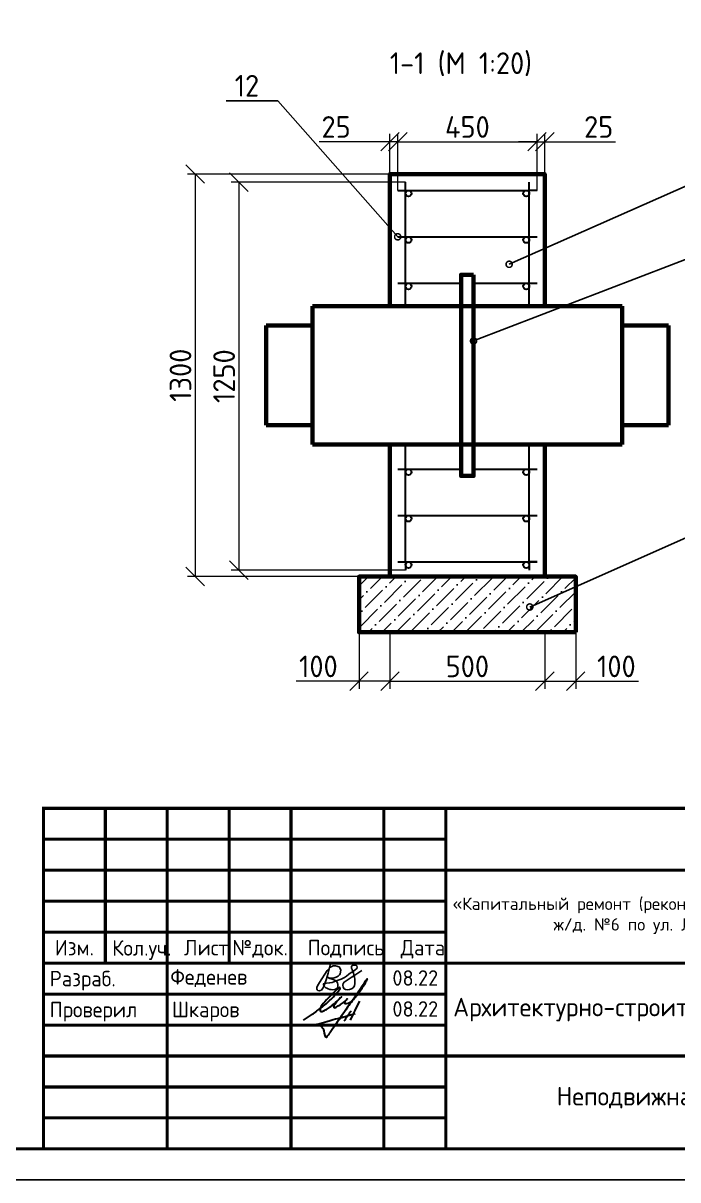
# Model space of a CAD drawing. Header units: millimetres. Extents: x 1601 to 14530, y 1157 to 3820.
# Drawn here: x 8561.9 to 8667.6, y 2825.6 to 3012.4 of the extents above; entities that cross this region are included whole.
import ezdxf
from ezdxf import colors
from ezdxf.entities.mleader import LeaderData, LeaderLine
from ezdxf.enums import TextEntityAlignment as Align
from ezdxf.math import Vec2, Vec3

# ---------------------------------------------------------------- set-up
doc = ezdxf.new("R2010")
doc.units = ezdxf.units.MM
doc.layers.add('Основной', color=1, linetype='Continuous', lineweight=60)
doc.layers.add('Размеры на чертеже', color=250, linetype='Continuous', lineweight=25)
doc.layers.add('рамка', color=7, linetype='Continuous')
doc.styles.add('-ISOCPEUR-', font='isocpeur.TTF')
doc.styles.add('GOST', font='GOST Common.ttf')
doc.dimstyles.new('М 1 к 20', dxfattribs={"dimtxt": 3.5, "dimasz": 3, "dimexe": 1.25, "dimexo": 0, "dimtad": 1, "dimdec": 0, "dimlfac": 20, "dimzin": 0, "dimdsep": 46, "dimtxsty": 'GOST', "dimblk": 'OBLIQUE', "dimcen": 5, "dimadec": 8, "dimazin": 0, "dimtfac": 1, "dimtdec": 0, "dimtmove": 0, "dimatfit": 3, "dimldrblk": 'NONE', "dimfxl": 1.25, "dimtolj": 1, "dimtzin": 0, "dimlwd": 20, "dimlwe": 20, "dimarcsym": 1})

# ---------------------------------------------------------------- blocks, each defined once
blk = doc.blocks.new('*U427')
blk.add_lwpolyline([(0, 0), (420, 0), (420, -297), (0, -297)], close=True)
at = {"const_width": 0.5}
blk.add_lwpolyline([(20, -5), (415, -5), (415, -292), (20, -292)], close=True, dxfattribs=at)
for points in [[(230, -292), (230, -237), (415, -237)], [(240, -237), (240, -262)], [(250, -237), (250, -292)], [(260, -237), (260, -262)], [(270, -237), (270, -292)], [(285, -237), (285, -292)], [(295, -237), (295, -292)], [(230, -242), (295, -242)], [(230, -247), (295, -247)], [(295, -247), (415, -247)], [(230, -252), (295, -252)], [(230, -257), (295, -257)], [(230, -262), (415, -262)], [(230, -267), (295, -267)], [(230, -272), (295, -272)], [(230, -277), (295, -277)], [(295, -277), (415, -277)], [(230, -282), (295, -282)], [(230, -287), (295, -287)]]:
    blk.add_lwpolyline(points, dxfattribs=at)
at = {"style": 'GOST'}
for s, p in [('Изм.', (235, -259.5)), ('Кол.уч.', (245.89, -259.55)), ('Лист', (256.3, -259.5)), ('№док.', (265, -259.5)), ('Подпись', (278.88, -259.5)), ('Дата', (291.31, -259.5))]:
    blk.add_text(s, height=2.5, dxfattribs=at).set_placement(p, align=Align.MIDDLE_CENTER)
for s, p in [('Разраб.', (231, -264.5)), ('Проверил', (231, -269.5))]:
    blk.add_text(s, height=2.5, dxfattribs=at).set_placement(p, align=Align.MIDDLE_LEFT)
at = {"attachment_point": 5}
for s, insert, char_height, width, style in [('\\pi2.57236;{\\C7;«Капитальный ремонт (реконструкция) тепловых сетей от ТК-8013 по ул. Куйбышева,д.7 до ж/д. №6 по ул. Луговая в ГО г. Рыбинск Ярославской области».}', (353.29, -254.35), 2, 124.3112, '-ISOCPEUR-'), ('Архитектурно-строительные решения', (330, -269.5), 3, 70, 'GOST')]:
    blk.add_mtext(s, dxfattribs=dict(at, insert=insert, char_height=char_height, width=width, style=style))
at = {"style": 'GOST'}
blk.add_attdef('РАЗРАБОТАЛ', text='', height=2.5, dxfattribs=at).set_placement((250.5, -264.22), align=Align.MIDDLE_LEFT)
blk.add_attdef('ПРОВЕРИЛ', (250.75, -270.73), '', height=2.5, dxfattribs=at)
at = {"style": 'GOST', "flags": 8}
for tag, p in [('ЛИСТ', (387.6, -271.87)), ('ЛИСТОВ', (405.3, -271.86)), ('ФОРМАТ', (380.97, -294.75))]:
    blk.add_attdef(tag, text='', height=3, dxfattribs=at).set_placement(p, align=Align.MIDDLE_CENTER)
blk.add_attdef('ИМЯ_ЧЕРТЕЖА_001', (321.53, -284.99), '', height=3, dxfattribs=at)
blk = doc.blocks.new('_Oblique')
at = {"color": 0, "linetype": 'ByBlock', "lineweight": -2}
blk.add_line((-0.5, -0.5), (0.5, 0.5), dxfattribs=at)
blk = doc.blocks.new('*D105')
at = {"color": 0, "lineweight": 20, "transparency": 16777216}
for p, q in [((8622.38, 2985.38), (8622.38, 2994.49)), ((8644.88, 2985.38), (8644.88, 2994.49)), ((8622.38, 2993.24), (8644.88, 2993.24))]:
    blk.add_line(p, q, dxfattribs=at)
at = {"layer": 'Defpoints', "color": 0, "transparency": 16777216}
for p in [(8644.88, 2993.24), (8622.38, 2985.38), (8644.88, 2985.38)]:
    blk.add_point(p, dxfattribs=at)
at = {"color": 0, "lineweight": 20, "transparency": 16777216, "xscale": 3, "yscale": 3, "zscale": 3, "rotation": 180}
blk.add_blockref('_Oblique', (8622.38, 2993.24), dxfattribs=at)
at = {"color": 0, "lineweight": 20, "transparency": 16777216, "xscale": 3, "yscale": 3, "zscale": 3}
blk.add_blockref('_Oblique', (8644.88, 2993.24), dxfattribs=at)
at = {"color": 0, "transparency": 16777216, "insert": (8633.63, 2995.62), "char_height": 3.5, "attachment_point": 5, "style": 'GOST'}
blk.add_mtext('\\A1;450', dxfattribs=at)
blk = doc.blocks.new('_None')
blk = doc.blocks.new('*D106')
at = {"color": 0, "lineweight": 20, "transparency": 16777216}
for p, q in [((8644.88, 2985.38), (8644.88, 2994.49)), ((8646.13, 2985.38), (8646.13, 2994.49)), ((8644.88, 2993.24), (8641.88, 2993.24)), ((8644.88, 2993.24), (8646.13, 2993.24)), ((8646.13, 2993.24), (8657.55, 2993.24))]:
    blk.add_line(p, q, dxfattribs=at)
at = {"layer": 'Defpoints', "color": 0, "transparency": 16777216}
for p in [(8646.13, 2993.24), (8644.88, 2985.38), (8646.13, 2985.38)]:
    blk.add_point(p, dxfattribs=at)
at = {"color": 0, "lineweight": 20, "transparency": 16777216, "xscale": 3, "yscale": 3, "zscale": 3}
blk.add_blockref('_Oblique', (8644.88, 2993.24), dxfattribs=at)
at = {"color": 0, "lineweight": 20, "transparency": 16777216, "xscale": 3, "yscale": 3, "zscale": 3, "rotation": 180}
blk.add_blockref('_Oblique', (8646.13, 2993.24), dxfattribs=at)
at = {"color": 0, "transparency": 16777216, "insert": (8654.84, 2995.62), "char_height": 3.5, "attachment_point": 5, "style": 'GOST'}
blk.add_mtext('\\A1;25', dxfattribs=at)
blk = doc.blocks.new('*D107')
at = {"color": 0, "lineweight": 20, "transparency": 16777216}
for p, q in [((8621.13, 2985.38), (8621.13, 2994.49)), ((8622.38, 2985.38), (8622.38, 2994.49)), ((8621.13, 2993.24), (8609.71, 2993.24)), ((8622.38, 2993.24), (8621.13, 2993.24)), ((8622.38, 2993.24), (8625.38, 2993.24))]:
    blk.add_line(p, q, dxfattribs=at)
at = {"layer": 'Defpoints', "color": 0, "transparency": 16777216}
for p in [(8621.13, 2993.24), (8621.13, 2985.38), (8622.38, 2985.38)]:
    blk.add_point(p, dxfattribs=at)
at = {"color": 0, "lineweight": 20, "transparency": 16777216, "xscale": 3, "yscale": 3, "zscale": 3}
blk.add_blockref('_Oblique', (8621.13, 2993.24), dxfattribs=at)
at = {"color": 0, "lineweight": 20, "transparency": 16777216, "xscale": 3, "yscale": 3, "zscale": 3, "rotation": 180}
blk.add_blockref('_Oblique', (8622.38, 2993.24), dxfattribs=at)
at = {"color": 0, "transparency": 16777216, "insert": (8612.42, 2995.62), "char_height": 3.5, "attachment_point": 5, "style": 'GOST'}
blk.add_mtext('\\A1;25', dxfattribs=at)
blk = doc.blocks.new('*D108')
at = {"color": 0, "lineweight": 20, "transparency": 16777216}
for p, q in [((8621.13, 2988.02), (8588.4, 2988.02)), ((8589.65, 2988.02), (8589.65, 2923.02)), ((8621.13, 2923.02), (8588.4, 2923.02))]:
    blk.add_line(p, q, dxfattribs=at)
at = {"layer": 'Defpoints', "color": 0, "transparency": 16777216}
for p in [(8621.13, 2988.02), (8589.65, 2923.02), (8621.13, 2923.02)]:
    blk.add_point(p, dxfattribs=at)
at = {"color": 0, "lineweight": 20, "transparency": 16777216, "xscale": 3, "yscale": 3, "zscale": 3}
for p, rotation in [((8589.65, 2988.02), 90), ((8589.65, 2923.02), 270)]:
    blk.add_blockref('_Oblique', p, dxfattribs=dict(at, rotation=rotation))
at = {"color": 0, "transparency": 16777216, "insert": (8587.28, 2955.52), "char_height": 3.5, "attachment_point": 5, "rotation": 90, "style": 'GOST'}
blk.add_mtext('\\A1;1300', dxfattribs=at)
blk = doc.blocks.new('*D109')
at = {"color": 0, "lineweight": 20, "transparency": 16777216}
for p, q in [((8623.63, 2986.7), (8595.46, 2986.7)), ((8596.71, 2986.7), (8596.71, 2924.06)), ((8623.63, 2924.06), (8595.46, 2924.06))]:
    blk.add_line(p, q, dxfattribs=at)
at = {"layer": 'Defpoints', "color": 0, "transparency": 16777216}
for p in [(8623.63, 2986.7), (8596.71, 2924.06), (8623.63, 2924.06)]:
    blk.add_point(p, dxfattribs=at)
at = {"color": 0, "lineweight": 20, "transparency": 16777216, "xscale": 3, "yscale": 3, "zscale": 3}
for p, rotation in [((8596.71, 2986.7), 90), ((8596.71, 2924.06), 270)]:
    blk.add_blockref('_Oblique', p, dxfattribs=dict(at, rotation=rotation))
at = {"color": 0, "transparency": 16777216, "insert": (8594.33, 2955.38), "char_height": 3.5, "attachment_point": 5, "rotation": 90, "style": 'GOST'}
blk.add_mtext('\\A1;1250', dxfattribs=at)
blk = doc.blocks.new('*D120')
at = {"color": 0, "lineweight": 20, "transparency": 16777216}
for p, q in [((8621.13, 2914.02), (8621.13, 2904.88)), ((8646.13, 2914.02), (8646.13, 2904.88)), ((8621.13, 2906.13), (8646.13, 2906.13))]:
    blk.add_line(p, q, dxfattribs=at)
at = {"layer": 'Defpoints', "color": 0, "transparency": 16777216}
for p in [(8621.13, 2914.02), (8646.13, 2914.02), (8646.13, 2906.13)]:
    blk.add_point(p, dxfattribs=at)
at = {"color": 0, "lineweight": 20, "transparency": 16777216, "xscale": 3, "yscale": 3, "zscale": 3, "rotation": 180}
blk.add_blockref('_Oblique', (8621.13, 2906.13), dxfattribs=at)
at = {"color": 0, "lineweight": 20, "transparency": 16777216, "xscale": 3, "yscale": 3, "zscale": 3}
blk.add_blockref('_Oblique', (8646.13, 2906.13), dxfattribs=at)
at = {"color": 0, "transparency": 16777216, "insert": (8633.63, 2908.51), "char_height": 3.5, "attachment_point": 5, "style": 'GOST'}
blk.add_mtext('\\A1;500', dxfattribs=at)
blk = doc.blocks.new('*D121')
at = {"color": 0, "lineweight": 20, "transparency": 16777216}
for p, q in [((8646.13, 2914.02), (8646.13, 2904.88)), ((8651.13, 2914.02), (8651.13, 2904.88)), ((8646.13, 2906.13), (8651.13, 2906.13)), ((8651.13, 2906.13), (8661.27, 2906.13))]:
    blk.add_line(p, q, dxfattribs=at)
at = {"layer": 'Defpoints', "color": 0, "transparency": 16777216}
for p in [(8646.13, 2914.02), (8651.13, 2914.02), (8651.13, 2906.13)]:
    blk.add_point(p, dxfattribs=at)
at = {"color": 0, "lineweight": 20, "transparency": 16777216, "xscale": 3, "yscale": 3, "zscale": 3, "rotation": 180}
blk.add_blockref('_Oblique', (8646.13, 2906.13), dxfattribs=at)
at = {"color": 0, "lineweight": 20, "transparency": 16777216, "xscale": 3, "yscale": 3, "zscale": 3}
blk.add_blockref('_Oblique', (8651.13, 2906.13), dxfattribs=at)
at = {"color": 0, "transparency": 16777216, "insert": (8657.7, 2908.51), "char_height": 3.5, "attachment_point": 5, "style": 'GOST'}
blk.add_mtext('\\A1;100', dxfattribs=at)
blk = doc.blocks.new('*D122')
at = {"color": 0, "lineweight": 20, "transparency": 16777216}
for p, q in [((8616.13, 2914.02), (8616.13, 2904.88)), ((8621.13, 2914.02), (8621.13, 2904.88)), ((8616.13, 2906.13), (8605.98, 2906.13)), ((8621.13, 2906.13), (8616.13, 2906.13))]:
    blk.add_line(p, q, dxfattribs=at)
at = {"layer": 'Defpoints', "color": 0, "transparency": 16777216}
for p in [(8616.13, 2914.02), (8621.13, 2914.02), (8616.13, 2906.13)]:
    blk.add_point(p, dxfattribs=at)
at = {"color": 0, "lineweight": 20, "transparency": 16777216, "xscale": 3, "yscale": 3, "zscale": 3, "rotation": 180}
blk.add_blockref('_Oblique', (8616.13, 2906.13), dxfattribs=at)
at = {"color": 0, "lineweight": 20, "transparency": 16777216, "xscale": 3, "yscale": 3, "zscale": 3}
blk.add_blockref('_Oblique', (8621.13, 2906.13), dxfattribs=at)
at = {"color": 0, "transparency": 16777216, "insert": (8609.56, 2908.51), "char_height": 3.5, "attachment_point": 5, "style": 'GOST'}
blk.add_mtext('\\A1;100', dxfattribs=at)
blk = doc.blocks.new('_DotSmall')
at = {"color": 0, "linetype": 'ByBlock', "const_width": 0.5}
blk.add_lwpolyline([(-0.0625, 0, 1), (0.0625, 0, 1)], format="xyb", close=True, dxfattribs=at)
blk = doc.blocks.new('подпись')
at = {"lineweight": 30}
for points in [[(-0.82, -1.23), (-0.21, -0.8), (0.43, -0.36), (0.86, -0.08), (1.32, 0.25), (2, 0.77), (2.8, 1.4), (3.27, 1.83), (3.84, 2.36), (4.46, 3.07), (5.01, 3.73), (5.08, 3.95), (5.01, 4.03), (4.91, 4), (4.76, 3.88), (4.33, 3.49), (3.4, 2.58), (2.34, 1.43), (1.83, 0.48), (1.87, 0.23), (1.99, 0.16), (2.17, 0.16), (2.41, 0.25), (3.02, 0.6), (3.71, 1.09), (4.34, 1.62), (5.32, 2.55), (4.75, 1.98), (4.27, 1.36), (4.08, 1.05), (4.07, 0.85), (4.11, 0.78), (4.25, 0.78), (4.42, 0.84), (4.78, 1.05), (5.16, 1.3), (5.47, 1.51), (5.72, 1.73), (6.05, 1.99), (6.23, 2.18), (5.94, 1.88), (5.8, 1.63), (5.8, 1.5), (5.89, 1.44), (6.13, 1.46), (6.57, 1.6), (6.9, 1.79), (7.5, 2.39), (8.04, 3.08), (8.61, 3.92), (9.15, 4.76), (9.43, 5.33), (8, 3.26), (6.29, 0.88), (3.58, -3.07), (3.05, -3.8), (2.85, -4.05), (2.49, -2.98), (2.12, -2.39), (1.3, -1.96), (1.02, -2.03), (2.91, -1.44), (4.7, -0.96), (7.51, -0.15)], [(6.86, 0.23), (5.67, -1.43)], [(8.19, 1.85), (6.68, -1.27)]]:
    blk.add_spline(points, degree=3, dxfattribs=at)
blk = doc.blocks.new('Подпись Леха')
at = {"layer": 'рамка'}
blk.add_blockref('подпись', (2.7, 0.11), dxfattribs=at)

msp = doc.modelspace()

# ---------------------------------------------------------------- hatches: boundary and pattern name
h = msp.add_hatch()
h.set_pattern_fill('ANSI36', scale=0.5)
h.set_pattern_definition([(45, (6823.6013, 1831.6747), (0.841899, 3.086963), [3.96875, -0.79375, 0, -0.79375])])
h.paths.add_polyline_path([(8651.1279, 2914.0168), (8651.1279, 2923.0168), (8616.1279, 2923.0168), (8616.1279, 2914.0168)])

# ---------------------------------------------------------------- linework, layer by layer
at = {"lineweight": 30}
for p, q in [((8622.3758, 2985.3806), (8623.6258, 2985.3806)), ((8623.6258, 2985.3806), (8623.6258, 2986.7031)), ((8623.6258, 2985.3806), (8643.63, 2985.3806)), ((8623.6258, 2966.6805), (8623.6258, 2985.3806)), ((8643.63, 2985.3806), (8643.63, 2986.7031)), ((8644.88, 2985.3806), (8643.63, 2985.3806)), ((8643.63, 2966.6805), (8643.63, 2985.3806)), ((8622.3758, 2977.8806), (8644.88, 2977.8806)), ((8622.3758, 2970.3806), (8632.6279, 2970.3806)), ((8634.6279, 2970.3806), (8644.88, 2970.3806)), ((8623.6258, 2925.3806), (8623.6258, 2944.3531)), ((8643.63, 2925.3806), (8643.63, 2944.3531)), ((8622.3758, 2940.3806), (8632.6279, 2940.3806)), ((8634.6279, 2940.3806), (8644.88, 2940.3806)), ((8622.3758, 2932.8806), (8644.88, 2932.8806)), ((8622.3758, 2925.3806), (8623.6258, 2925.3806)), ((8622.3758, 2925.3806), (8644.88, 2925.3806)), ((8623.6258, 2925.3806), (8623.6258, 2924.0581)), ((8644.88, 2925.3806), (8643.63, 2925.3806)), ((8643.63, 2925.3806), (8643.63, 2924.0581))]:
    msp.add_line(p, q, dxfattribs=at)
at = {"lineweight": 90}
for p, q in [((8613.6279, 2966.6805), (8608.6279, 2966.6805)), ((8608.6279, 2966.6805), (8608.6279, 2944.3531)), ((8621.1279, 2966.6805), (8613.6279, 2966.6805)), ((8621.1279, 2966.6805), (8646.1279, 2966.6805)), ((8646.1279, 2966.6805), (8653.6279, 2966.6805)), ((8653.6279, 2966.6805), (8658.6279, 2966.6805)), ((8658.6279, 2966.6805), (8658.6279, 2944.3531)), ((8601.1279, 2963.5555), (8601.1279, 2947.4781)), ((8601.1279, 2963.5555), (8608.6279, 2963.5555)), ((8666.1279, 2963.5555), (8658.6279, 2963.5555)), ((8666.1279, 2963.5555), (8666.1279, 2947.4781)), ((8601.1279, 2947.4781), (8608.6279, 2947.4781)), ((8666.1279, 2947.4781), (8658.6279, 2947.4781)), ((8608.6279, 2944.3531), (8621.1279, 2944.3531)), ((8621.1279, 2944.3531), (8646.1279, 2944.3531)), ((8658.6279, 2944.3531), (8646.1279, 2944.3531))]:
    msp.add_line(p, q, dxfattribs=at)
msp.add_line((8273.9325, 2825.5891), (8916.1037, 2825.5891))
for points in [[(8646.1279, 2966.6805), (8646.1279, 2988.0168), (8621.1279, 2988.0168), (8621.1279, 2966.6805)], [(8621.1279, 2944.3531), (8621.1279, 2923.0168), (8646.1279, 2923.0168), (8646.1279, 2944.3531)]]:
    msp.add_lwpolyline(points, dxfattribs=at)
for points in [[(8634.6279, 2971.7668), (8632.6279, 2971.7668), (8632.6279, 2939.2668), (8634.6279, 2939.2668)], [(8651.1279, 2914.0168), (8616.1279, 2914.0168), (8616.1279, 2923.0168), (8651.1279, 2923.0168)]]:
    msp.add_lwpolyline(points, close=True, dxfattribs=at)
msp.add_lwpolyline([(8611.4574, 2860.3375), (8611.3572, 2859.8159), (8611.1486, 2858.9588), (8610.8318, 2857.8778), (8610.3678, 2856.7172), (8610.049, 2856.2463), (8609.8555, 2856.1471), (8609.6618, 2856.1229), (8609.4729, 2856.1471), (8609.376, 2856.2585), (8609.3275, 2856.4424), (8609.3324, 2856.6506), (8609.4293, 2856.912), (8609.7326, 2857.4716), (8611.0065, 2859.3859), (8611.503, 2859.9596), (8611.9529, 2860.1535), (8612.3331, 2860.1457), (8612.8994, 2859.9829), (8613.1631, 2859.5099), (8613.1398, 2859.1222), (8613.0826, 2858.8593), (8612.9661, 2858.675), (8612.7623, 2858.4906), (8612.4516, 2858.3354), (8612.0925, 2858.2336), (8611.7818, 2858.1753), (8611.5149, 2858.185), (8611.2577, 2858.1944), (8611.0199, 2858.3063), (8610.9623, 2858.3232), (8611.2182, 2858.213), (8611.4252, 2858.1238), (8611.6169, 2858.0558), (8611.937, 2857.9644), (8612.1627, 2857.8577), (8612.3723, 2857.7586), (8612.5102, 2857.6627), (8612.6617, 2857.3921), (8612.6852, 2857.1422), (8612.7084, 2856.8945), (8612.6539, 2856.6502), (8612.4586, 2856.4316), (8612.2163, 2856.3222), (8611.9194, 2856.291), (8611.6303, 2856.3066), (8611.3867, 2856.3198), (8611.1615, 2856.4237), (8610.9232, 2856.5338), (8610.7399, 2856.6184), (8610.6302, 2856.7205), (8610.4916, 2856.8495), (8610.4075, 2857.0605), (8610.4124, 2857.251), (8610.5248, 2857.3145), (8610.8573, 2857.3487), (8611.3576, 2857.4002), (8611.7665, 2857.4855), (8612.0595, 2857.5466), (8612.3091, 2857.6565), (8612.7442, 2857.8129), (8613.2184, 2857.9741), (8613.5801, 2858.1451), (8613.7808, 2858.2872), (8614.079, 2858.4982), (8614.4777, 2858.7805), (8614.8612, 2859.0519), (8615.1587, 2859.2625), (8615.5231, 2859.5204), (8615.7774, 2859.7005), (8615.8301, 2859.9444), (8615.7754, 2860.1477), (8615.6033, 2860.2571), (8615.353, 2860.2727), (8615.1026, 2860.2415), (8614.9512, 2860.1484), (8614.8973, 2859.9674), (8614.9267, 2859.767), (8615.0001, 2859.5468), (8615.1763, 2859.1507), (8615.3671, 2858.6029), (8615.4161, 2858.3388), (8615.4307, 2858.0209), (8615.4474, 2857.2841), (8615.4003, 2856.9473), (8615.1574, 2856.6261), (8614.9144, 2856.4146), (8614.6009, 2856.3206), (8614.2561, 2856.2736), (8613.9504, 2856.3128), (8613.7153, 2856.4616), (8613.5899, 2856.7201), (8613.5193, 2857.0178), (8613.5585, 2857.2998), (8613.7231, 2857.5191), (8614.8674, 2858.2554), (8615.2985, 2858.5609), (8616.1058, 2859.0858), (8616.5798, 2859.3939)])
at = {"lineweight": 30}
for centre in [(8624.1199, 2984.8865), (8643.136, 2984.8865), (8624.1199, 2977.3865), (8643.136, 2977.3865), (8624.1199, 2969.8865), (8643.136, 2969.8865), (8624.1199, 2939.8865), (8643.136, 2939.8865), (8624.1199, 2932.3865), (8643.136, 2932.3865), (8624.1199, 2924.8865), (8643.136, 2924.8865)]:
    msp.add_circle(centre, 0.4941, dxfattribs=at)

# ---------------------------------------------------------------- block references
ref = msp.add_blockref('*U427', (8335.1426, 3122.5891))
ref.add_attrib('ИМЯ_ЧЕРТЕЖА_001', 'Неподвижная опора Н1', (8648.0588, 2837.6012), dxfattribs={"height": 3, "style": 'GOST'})
ref.add_attrib('ДАТА', '08.22', dxfattribs={"height": 2.5, "style": 'GOST'}).set_placement((8625.2171, 2858.1876), align=Align.MIDDLE_CENTER)
ref.add_attrib('РАЗРАБОТАЛ', 'Феденев', dxfattribs={"height": 2.5, "style": 'GOST'}).set_placement((8585.6432, 2858.3649), align=Align.MIDDLE_LEFT)
ref.add_attrib('ПРОВЕРИЛ', 'Шкаров', (8585.8916, 2851.8599), dxfattribs={"height": 2.5, "style": 'GOST'})
ref.add_attrib('ДАТА1', '08.22', dxfattribs={"height": 2.5, "style": 'GOST'}).set_placement((8625.2171, 2853.1876), align=Align.MIDDLE_CENTER)
msp.add_blockref('Подпись Леха', (8605.2976, 2852.5127))

# ---------------------------------------------------------------- dimensions: what is measured, and where the dimension line sits
for base, p1, p2, picture, middle in [((8621.1279, 2993.2411), (8622.3758, 2985.3806), (8621.1279, 2985.3806), '*D107', (8612.4181, 2995.6161)), ((8644.88, 2993.2411), (8622.3758, 2985.3806), (8644.88, 2985.3806), '*D105', (8633.6279, 2995.6161)), ((8646.1279, 2993.2411), (8644.88, 2985.3806), (8646.1279, 2985.3806), '*D106', (8654.8377, 2995.6161)), ((8616.1279, 2906.1335), (8621.1279, 2914.0168), (8616.1279, 2914.0168), '*D122', (8609.5558, 2908.5085)), ((8646.1279, 2906.1335), (8621.1279, 2914.0168), (8646.1279, 2914.0168), '*D120', (8633.6279, 2908.5085)), ((8651.1279, 2906.1335), (8646.1279, 2914.0168), (8651.1279, 2914.0168), '*D121', (8657.7, 2908.5085))]:
    dim = msp.add_linear_dim(base=base, p1=p1, p2=p2, dimstyle='М 1 к 20')
    dim.commit()
    dim.dimension.update_dxf_attribs({"geometry": picture, "text_midpoint": middle})
dim = msp.add_linear_dim(base=(8589.6535, 2923.0168), p1=(8621.1279, 2988.0168), p2=(8621.1279, 2923.0168), angle=90, dimstyle='М 1 к 20')
dim.commit()
dim.dimension.update_dxf_attribs({"geometry": '*D108', "text_midpoint": (8587.276, 2955.5168)})
dim = msp.add_linear_dim(base=(8596.7081, 2924.0581), p1=(8623.6258, 2986.7031), p2=(8623.6258, 2924.0581), angle=90, text='1250', dimstyle='М 1 к 20')
dim.commit()
dim.dimension.update_dxf_attribs({"geometry": '*D109', "text_midpoint": (8594.3331, 2955.3806)})

# ---------------------------------------------------------------- leaders
at = {"layer": 'Размеры на чертеже'}
ml = msp.add_multileader_mtext('Standard', dxfattribs=at)
ml.set_content('Бетон класса Б15', color=256, style='GOST')
ml.set_leader_properties()
ml.set_arrow_properties(name='DOTSMALL')
ml.build(insert=Vec2(0, 0))
ml.multileader.update_dxf_attribs({"text_left_attachment_type": 6, "text_right_attachment_type": 6, "dogleg_length": 1, "arrow_head_size": 2})
ctx = ml.context
ctx.base_point, ctx.char_height, ctx.arrow_head_size, ctx.plane_origin = Vec3(8674.0016, 2987.9127), 2.5, 2, Vec3(8554.7891, 3023.9366)
ctx.left_attachment, ctx.right_attachment = 6, 6
notes = []
notes.append((ctx, [(1, (1, 1, 0), (8673.0016, 2987.9127), (1, 0), 1, [(0, [(8640.3823, 2973.4431)], 0, [])])]))
ctx.mtext.insert, ctx.mtext.width, ctx.mtext.flow_direction = Vec3(8676.0016, 2990.9127), 37.991412, 5
ml = msp.add_multileader_mtext('Standard', dxfattribs=at)
ml.set_content('Элемент неподвижной опоры', color=256, style='GOST')
ml.set_leader_properties()
ml.set_arrow_properties(name='DOTSMALL')
ml.build(insert=Vec2(0, 0))
ml.multileader.update_dxf_attribs({"text_left_attachment_type": 6, "text_right_attachment_type": 6, "dogleg_length": 1, "arrow_head_size": 2})
ctx = ml.context
ctx.base_point, ctx.char_height, ctx.arrow_head_size, ctx.plane_origin = Vec3(8673.5982, 2975.677), 2.5, 2, Vec3(8554.3857, 3011.7009)
ctx.left_attachment, ctx.right_attachment = 6, 6
notes.append((ctx, [(1, (1, 1, 0), (8672.5982, 2975.677), (1, 0), 1, [(0, [(8634.6279, 2961.0634)], 0, [])])]))
ctx.mtext.insert, ctx.mtext.width, ctx.mtext.flow_direction = Vec3(8675.5982, 2978.9197), 37.991412, 5
ml = msp.add_multileader_mtext('Standard', dxfattribs=at)
ml.set_content('Бетон класса Б7.5', color=256, style='GOST')
ml.set_leader_properties()
ml.set_arrow_properties(name='DOTSMALL')
ml.build(insert=Vec2(0, 0))
ml.multileader.update_dxf_attribs({"text_left_attachment_type": 6, "text_right_attachment_type": 6, "dogleg_length": 1, "arrow_head_size": 2})
ctx = ml.context
ctx.base_point, ctx.char_height, ctx.arrow_head_size, ctx.plane_origin = Vec3(8677.3273, 2932.5684), 2.5, 2, Vec3(8558.1148, 2968.5923)
ctx.left_attachment, ctx.right_attachment = 6, 6
notes.append((ctx, [(1, (1, 1, 0), (8676.3273, 2932.5684), (1, 0), 1, [(0, [(8643.708, 2918.0988)], 0, [])])]))
ctx.mtext.insert, ctx.mtext.width, ctx.mtext.flow_direction = Vec3(8679.3273, 2935.5684), 30.116186, 5
for ctx, leaders in notes:
    for number, flags, end, landing, length, lines in leaders:
        leader = LeaderData()
        leader.index, (leader.has_last_leader_line, leader.has_dogleg_vector, leader.attachment_direction) = number, flags
        leader.last_leader_point, leader.dogleg_vector, leader.dogleg_length = Vec3(end), Vec3(landing), length
        for number, points, colour, breaks in lines:
            line = LeaderLine()
            line.index, line.vertices, line.color, line.breaks = number, Vec3.list(points), colors.encode_raw_color(colour), breaks
            leader.lines.append(line)
        ctx.leaders.append(leader)

# ---------------------------------------------------------------- next in the draw order: texts
at = {"layer": 'Основной', "insert": (8621.0917, 3007.6658), "char_height": 3.5, "attachment_point": 1, "style": 'GOST', "bg_fill": 3, "box_fill_scale": 1.5, "bg_fill_color": 256, "bg_fill_transparency": 0}
msp.add_mtext_dynamic_manual_height_columns('{\\C256;\\c0;1-1 (М 1:20)}', width=32.903683, gutter_width=1, heights=[0], dxfattribs=at)

# ---------------------------------------------------------------- next in the draw order: leaders
at = {"layer": 'Размеры на чертеже'}
ml = msp.add_multileader_mtext('Standard', dxfattribs=at)
ml.set_content('12', color=256, style='GOST')
ml.set_leader_properties()
ml.set_arrow_properties(name='DOTSMALL')
ml.build(insert=Vec2(0, 0))
ml.multileader.update_dxf_attribs({"text_left_attachment_type": 5, "text_right_attachment_type": 5, "dogleg_length": 1, "arrow_head_size": 2})
ctx = ml.context
ctx.base_point, ctx.char_height, ctx.arrow_head_size, ctx.plane_origin = Vec3(8594.4928, 2999.8213), 3.5, 2, Vec3(8625.6496, 3030.0581)
ctx.left_attachment, ctx.right_attachment, ctx.text_align_type = 5, 5, 2
notes = []
notes.append((ctx, [(1, (1, 1, 0), (8602.9928, 2999.8213), (-1, 0), 1, [(0, [(8622.3758, 2977.8806)], 0, [])])]))
ctx.mtext.insert, ctx.mtext.alignment, ctx.mtext.flow_direction = Vec3(8599.9928, 3004.0213), 3, 5
for ctx, leaders in notes:
    for number, flags, end, landing, length, lines in leaders:
        leader = LeaderData()
        leader.index, (leader.has_last_leader_line, leader.has_dogleg_vector, leader.attachment_direction) = number, flags
        leader.last_leader_point, leader.dogleg_vector, leader.dogleg_length = Vec3(end), Vec3(landing), length
        for number, points, colour, breaks in lines:
            line = LeaderLine()
            line.index, line.vertices, line.color, line.breaks = number, Vec3.list(points), colors.encode_raw_color(colour), breaks
            leader.lines.append(line)
        ctx.leaders.append(leader)

doc.saveas('drawing.dxf')
